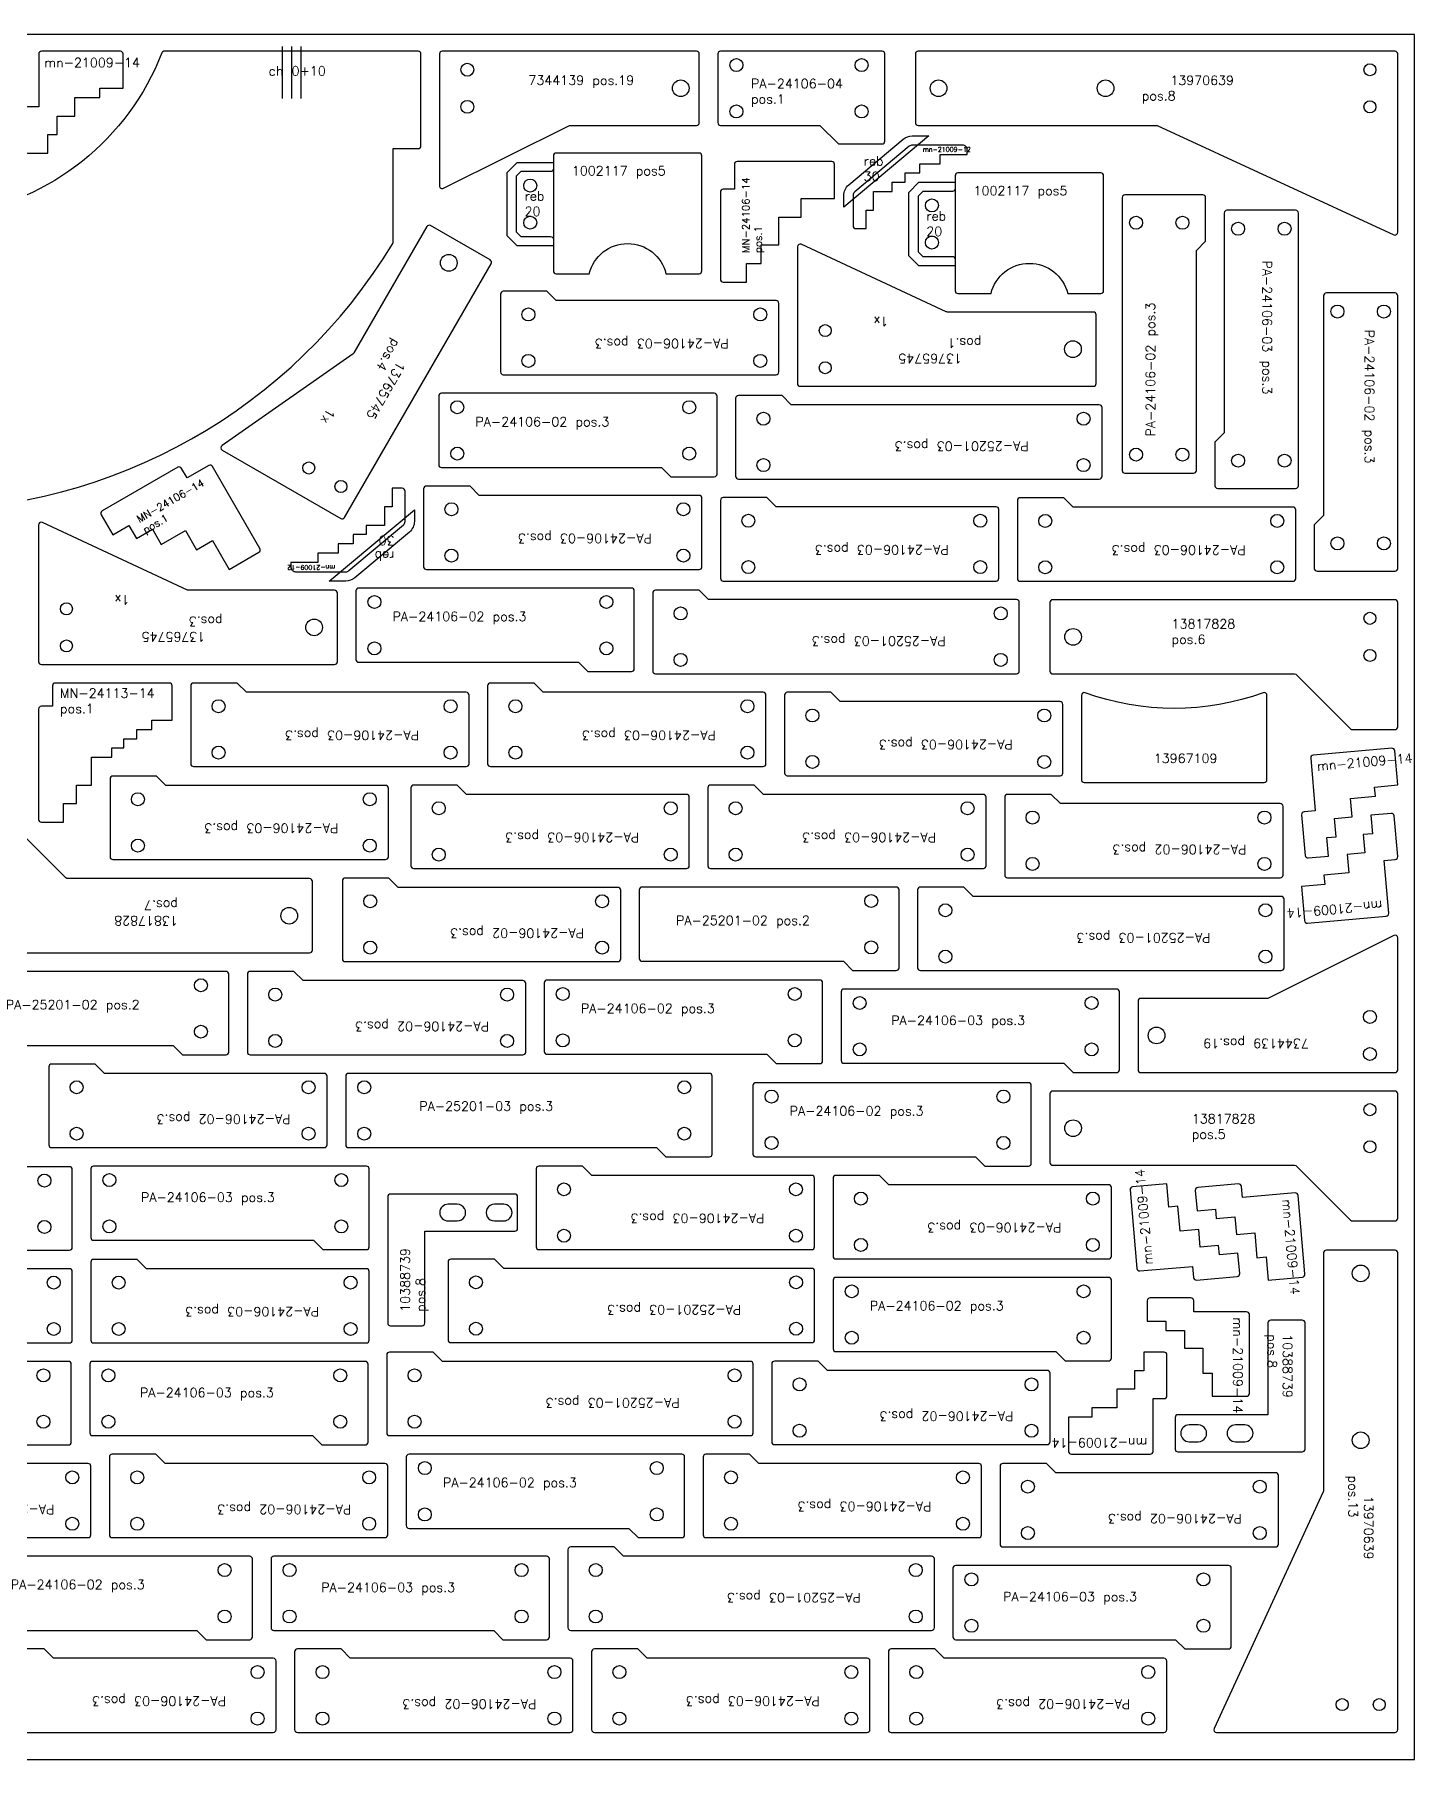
# Model space of a CAD drawing. Header units: millimetres. Extents: x 5250 to 7750, y -105 to 1860.
# Drawn here: x 6263 to 7750, y 0 to 1860 of the extents above; entities that cross this region are included whole.
import ezdxf

# ---------------------------------------------------------------- set-up
doc = ezdxf.new("R2010")
doc.units = ezdxf.units.MM
for name, color, linetype in [('1002117', 7, 'Continuous'), ('10388739v0', 7, 'Continuous'), ('13765745v0', 7, 'Continuous'), ('13817828', 7, 'Continuous'), ('13967109', 7, 'Continuous'), ('13970639v0', 7, 'Continuous'), ('7344139', 7, 'Continuous'), ('Chanfro', 7, 'Continuous'), ('MN-21009-12', 7, 'Continuous'), ('MN-21009-14', 7, 'Continuous'), ('MN-24106-14', 7, 'Continuous'), ('MN-24113-14', 7, 'Continuous'), ('PA-24106-02', 7, 'Continuous'), ('PA-24106-04', 7, 'Continuous'), ('PA-24106-06', 7, 'Continuous'), ('PA-25201-02', 7, 'Continuous'), ('PA-25201-03', 7, 'Continuous'), ('reb 30', 6, 'Continuous'), ('Rebaixo', 6, 'Continuous'), ('sheet', 24, 'Continuous'), ('Texto', 7, 'Continuous')]:
    doc.layers.add(name, color=color, linetype=linetype)
doc.styles.get("Standard").update_dxf_attribs({"font": 'txt.shx'})

msp = doc.modelspace()

# ---------------------------------------------------------------- linework, layer by layer
at = {"layer": '1002117', "color": 4}
for points in [[(6978.9, 1602.1, 0.414214), (6981.9, 1605.1), (6981.9, 1729.1, 0.414214), (6978.9, 1732.1), (6824.9, 1732.1, 0.414214), (6821.9, 1729.1), (6821.9, 1715.1, -0.414214), (6818.9, 1712.1), (6786.9, 1712.1), (6781.9, 1707.1), (6781.9, 1647.1), (6786.9, 1642.1), (6818.9, 1642.1, -0.414214), (6821.9, 1639.1), (6821.9, 1605.1, 0.414214), (6824.9, 1602.1), (6860.6, 1602.1, -0.786796), (6943.2, 1602.1)], [(7411.9, 1580.7, 0.414214), (7414.9, 1583.7), (7414.9, 1707.7, 0.414214), (7411.9, 1710.7), (7257.9, 1710.7, 0.414214), (7254.9, 1707.7), (7254.9, 1693.7, -0.414214), (7251.9, 1690.7), (7219.9, 1690.7), (7214.9, 1685.7), (7214.9, 1625.7), (7219.9, 1620.7), (7251.9, 1620.7, -0.414214), (7254.9, 1617.7), (7254.9, 1583.7, 0.414214), (7257.9, 1580.7), (7293.6, 1580.7, -0.786796), (7376.2, 1580.7)]]:
    msp.add_lwpolyline(points, format="xyb", close=True, dxfattribs=at)
for centre in [(6796.9, 1697.1), (7229.9, 1675.7), (6796.9, 1657.1), (7229.9, 1635.7)]:
    msp.add_circle(centre, 7, dxfattribs=at)
at = {"layer": '10388739v0', "color": 5}
for points in [[(6683.3, 470.7), (6683.3, 569.7), (6780.3, 569.7, 0.414214), (6783.3, 572.7), (6783.3, 606.7, 0.414214), (6780.3, 609.7), (6646.3, 609.7, 0.414214), (6643.3, 606.7), (6643.3, 470.7, 0.414214), (6646.3, 467.7), (6680.3, 467.7, 0.414214)], [(6718.3, 598.7), (6708.3, 598.7, 0.999965), (6708.3, 580.7), (6718.3, 580.7, 1.000035)], [(6768.3, 580.7, 0.999958), (6768.3, 598.7), (6758.3, 598.7, 1.000042), (6758.3, 580.7)], [(7592, 470.7), (7592, 371.7), (7495, 371.7, 0.414214), (7492, 368.7), (7492, 334.7, 0.414214), (7495, 331.7), (7629, 331.7, 0.414214), (7632, 334.7), (7632, 470.7, 0.414214), (7629, 473.7), (7595, 473.7, 0.414214)], [(7507, 360.7, 0.999975), (7507, 342.7), (7517, 342.7, 1.000025), (7517, 360.7)], [(7557, 342.7), (7567, 342.7, 0.999971), (7567, 360.7), (7557, 360.7, 0.999975)]]:
    msp.add_lwpolyline(points, format="xyb", close=True, dxfattribs=at)
at = {"layer": '13765745v0', "color": 5}
for points in [[(6689.5, 1653.9, 0.414214), (6685.4, 1652.8), (6606.7, 1516.6, -0.109518), (6605.9, 1515.6), (6464.8, 1416.8, 0.548619), (6465, 1411.8), (6592.6, 1338.1, 0.414214), (6596.7, 1339.2), (6754.7, 1612.8, 0.414214), (6753.6, 1616.9)], [(7406.9, 1557.7, 0.414214), (7403.9, 1560.7), (7246.5, 1560.7, -0.109518), (7245.3, 1561), (7089.1, 1633.8, 0.548619), (7084.9, 1631.1), (7084.9, 1483.7, 0.414214), (7087.9, 1480.7), (7403.9, 1480.7, 0.414214), (7406.9, 1483.7)], [(6589, 1257.7, 0.414214), (6586, 1260.7), (6428.7, 1260.7, -0.109518), (6427.4, 1261), (6271.3, 1333.8, 0.548619), (6267, 1331.1), (6267, 1183.7, 0.414214), (6270, 1180.7), (6586, 1180.7, 0.414214), (6589, 1183.7)]]:
    msp.add_lwpolyline(points, format="xyb", close=True, dxfattribs=at)
for centre, radius in [((6709.1, 1613.8), 9), ((7114.9, 1540.7), 6.5), ((7381.9, 1520.7), 9), ((7114.9, 1500.7), 6.5), ((6558.2, 1392.6), 6.5), ((6592.9, 1372.6), 6.5), ((6297, 1240.7), 6.5), ((6564, 1220.7), 9), ((6297, 1200.7), 6.5)]:
    msp.add_circle(centre, radius, dxfattribs=at)
at = {"layer": '13817828', "color": 5}
for points in [[(7620.8, 1170.5, -0.198912), (7622.9, 1169.6), (7681.1, 1111.3, 0.198912), (7683.2, 1110.5), (7729, 1110.5, 0.414214), (7732, 1113.5), (7732, 1247.5, 0.414214), (7729, 1250.5), (7360, 1250.5, 0.414214), (7357, 1247.5), (7357, 1173.5, 0.414214), (7360, 1170.5)], [(6298.4, 949.8, -0.198912), (6296.3, 950.7), (6238, 1008.9, 0.198912), (6235.9, 1009.8), (6190.1, 1009.8, 0.414214), (6187.1, 1006.8), (6187.1, 872.8, 0.414214), (6190.1, 869.8), (6559.1, 869.8, 0.414214), (6562.1, 872.8), (6562.1, 946.8, 0.414214), (6559.1, 949.8)], [(7620.8, 640.7, -0.198912), (7622.9, 639.8), (7681.1, 581.6, 0.198912), (7683.2, 580.7), (7729, 580.7, 0.414214), (7732, 583.7), (7732, 717.7, 0.414214), (7729, 720.7), (7360, 720.7, 0.414214), (7357, 717.7), (7357, 643.7, 0.414214), (7360, 640.7)]]:
    msp.add_lwpolyline(points, format="xyb", close=True, dxfattribs=at)
for centre, radius in [((7702, 1230.5), 6.5), ((7382, 1210.5), 9), ((7702, 1190.5), 6.5), ((6537.1, 909.8), 9), ((7702, 700.7), 6.5), ((7382, 680.7), 9), ((7702, 660.7), 6.5)]:
    msp.add_circle(centre, radius, dxfattribs=at)
at = {"layer": '13967109', "color": 5}
for points in [[(5602.1, 1737), (5629.1, 1737), (5629.1, 1636.4, 0.136464), (5629.6, 1634.8, 0.564815), (6648.7, 1634.8, 0.136464), (6649.1, 1636.4), (6649.1, 1737), (6676.1, 1737, 0.414214), (6679.1, 1740), (6679.1, 1839, 0.414214), (6676.1, 1842), (6402.7, 1842, 0.308866), (6399.9, 1840.1, -0.267561), (6181.7, 1665.3, 0.370211), (6179.1, 1662.3), (6179.1, 1572, -0.999999), (6099.1, 1572), (6099.1, 1662.3, 0.370211), (6096.6, 1665.3, -0.267561), (5878.3, 1840.1, 0.308866), (5875.5, 1842), (5602.1, 1842, 0.414214), (5599.1, 1839), (5599.1, 1740, 0.414214)], [(7391, 1056.5, 0.414214), (7394, 1053.5), (7588, 1053.5, 0.414214), (7591, 1056.5), (7591, 1147.4, 0.520816), (7587, 1150.3, -0.176731), (7395, 1150.3, 0.520816), (7391, 1147.4)]]:
    msp.add_lwpolyline(points, format="xyb", close=True, dxfattribs=at)
at = {"layer": '13970639v0', "color": 5}
for points in [[(7212, 1765, 0.414214), (7215, 1762), (7471.3, 1762, -0.108525), (7472.6, 1761.7), (7727.7, 1644, 0.547343), (7732, 1646.7), (7732, 1839, 0.414214), (7729, 1842), (7215, 1842, 0.414214), (7212, 1839)], [(7655, 549.2, 0.414214), (7652, 546.2), (7652, 289.9, -0.108525), (7651.7, 288.6), (7534, 33.5, 0.547343), (7536.7, 29.2), (7729, 29.2, 0.414214), (7732, 32.2), (7732, 546.2, 0.414214), (7729, 549.2)]]:
    msp.add_lwpolyline(points, format="xyb", close=True, dxfattribs=at)
for centre, radius in [((7702, 1822), 6.5), ((7237, 1802), 9), ((7417, 1802), 9), ((7702, 1782), 6.5), ((7692, 524.2), 9), ((7692, 344.2), 9), ((7672, 59.2), 6.5), ((7712, 59.2), 6.5)]:
    msp.add_circle(centre, radius, dxfattribs=at)
at = {"layer": '7344139', "color": 5}
for points in [[(6703.5, 1694.2), (6839.1, 1762), (6976.1, 1762, 0.414214), (6979.1, 1765), (6979.1, 1839, 0.414214), (6976.1, 1842), (6702.1, 1842, 0.414214), (6699.1, 1839), (6699.1, 1696.9, 0.557537)], [(7727.7, 888.6), (7592, 820.7), (7455, 820.7, 0.414214), (7452, 817.7), (7452, 743.7, 0.414214), (7455, 740.7), (7729, 740.7, 0.414214), (7732, 743.7), (7732, 885.9, 0.557537)]]:
    msp.add_lwpolyline(points, format="xyb", close=True, dxfattribs=at)
for centre, radius in [((6729.1, 1822), 7), ((6959.1, 1802), 9), ((6729.1, 1782), 7), ((7702, 800.7), 7), ((7472, 780.7), 9), ((7702, 760.7), 7)]:
    msp.add_circle(centre, radius, dxfattribs=at)
at = {"layer": 'Chanfro', "color": 5}
for p, q in [((6529.9, 1791), (6529.9, 1847)), ((6539.9, 1791), (6539.9, 1847)), ((6549.9, 1791), (6549.9, 1847))]:
    msp.add_line(p, q, dxfattribs=at)
at = {"layer": 'MN-21009-12', "color": 7}
for points in [[(7166.9, 1670.7), (7166.9, 1690.7), (7186.9, 1690.7), (7186.9, 1700.7), (7200.9, 1700.7), (7200.9, 1710.7), (7216.9, 1710.7), (7216.9, 1720.7), (7238.9, 1720.7), (7238.9, 1730.7), (7267.9, 1730.7), (7267.9, 1735.7, 0.414214), (7262.9, 1740.7), (7208.7, 1740.7, 0.176327), (7205.5, 1739.5), (7146.6, 1690.2, 0.221695), (7144.9, 1686.3), (7144.9, 1653.7, 0.414214), (7147.9, 1650.7), (7158.9, 1650.7), (7158.9, 1670.7)], [(6640, 1350.7), (6640, 1330.7), (6620, 1330.7), (6620, 1320.7), (6606, 1320.7), (6606, 1310.7), (6590, 1310.7), (6590, 1300.7), (6568, 1300.7), (6568, 1290.7), (6539, 1290.7), (6539, 1285.7, 0.414214), (6544, 1280.7), (6598.2, 1280.7, 0.176327), (6601.4, 1281.9), (6660.2, 1331.2, 0.221695), (6662, 1335), (6662, 1367.7, 0.414214), (6659, 1370.7), (6648, 1370.7), (6648, 1350.7)]]:
    msp.add_lwpolyline(points, format="xyb", close=True, dxfattribs=at)
at = {"layer": 'MN-21009-14', "color": 5}
for points in [[(6287.1, 1752), (6287.1, 1772), (6306.1, 1772), (6306.1, 1792), (6333.1, 1792), (6333.1, 1802), (6358.1, 1802), (6358.1, 1839, 0.414214), (6355.1, 1842), (6270.1, 1842, 0.414214), (6267.1, 1839), (6267.1, 1782), (6255.1, 1782, 0.414214), (6252.1, 1779), (6252.1, 1735, 0.414214), (6255.1, 1732), (6277.1, 1732), (6277.1, 1752)], [(7665.6, 994.8), (7663.8, 1014.8), (7682.8, 1016.4), (7681, 1036.3), (7707.9, 1038.7), (7707, 1048.6), (7732, 1050.8), (7728.7, 1087.7, 0.414214), (7725.5, 1090.4), (7640.8, 1083, 0.414214), (7638.1, 1079.8), (7643, 1023), (7631.1, 1021.9, 0.414214), (7628.3, 1018.7), (7632.2, 974.9, 0.414214), (7635.4, 972.1), (7657.3, 974), (7655.6, 994)], [(7694.7, 997.4), (7696.5, 977.5), (7677.5, 975.8), (7679.3, 955.9), (7652.4, 953.5), (7653.3, 943.6), (7628.3, 941.4), (7631.6, 904.5, 0.414214), (7634.8, 901.8), (7719.5, 909.2, 0.414214), (7722.2, 912.4), (7717.3, 969.2), (7729.2, 970.3, 0.414214), (7731.9, 973.5), (7728.1, 1017.4, 0.414214), (7724.9, 1020.1), (7703, 1018.2), (7704.7, 998.2)], [(7538.9, 554.2), (7519, 552.5), (7517.4, 571.4), (7497.4, 569.7), (7495.1, 596.6), (7485.1, 595.7), (7483, 620.6), (7446.1, 617.4, 0.414214), (7443.4, 614.2), (7450.7, 529.5, 0.414214), (7454, 526.8), (7510.8, 531.7), (7511.8, 519.8, 0.414214), (7515.1, 517), (7558.9, 520.9, 0.414214), (7561.6, 524.1), (7559.7, 546), (7539.8, 544.3)], [(7536.4, 583.4), (7556.3, 585.2), (7558, 566.2), (7577.9, 568), (7580.2, 541.1), (7590.2, 541.9), (7592.4, 517), (7629.2, 520.2, 0.414214), (7631.9, 523.5), (7624.6, 608.2, 0.414214), (7621.3, 610.9), (7564.5, 606), (7563.5, 617.9, 0.414214), (7560.2, 620.6), (7516.4, 616.8, 0.414214), (7513.7, 613.6), (7515.6, 591.6), (7535.5, 593.4)], [(7482, 462.7), (7502, 462.7), (7502, 443.7), (7522, 443.7), (7522, 416.7), (7532, 416.7), (7532, 391.7), (7569, 391.7, 0.414214), (7572, 394.7), (7572, 479.7, 0.414214), (7569, 482.7), (7512, 482.7), (7512, 494.7, 0.414214), (7509, 497.7), (7465, 497.7, 0.414214), (7462, 494.7), (7462, 472.7), (7482, 472.7)], [(7448.2, 419.2), (7448.2, 399.2), (7429.2, 399.2), (7429.2, 379.2), (7402.2, 379.2), (7402.2, 369.2), (7377.2, 369.2), (7377.2, 332.2, 0.414214), (7380.2, 329.2), (7465.2, 329.2, 0.414214), (7468.2, 332.2), (7468.2, 389.2), (7480.2, 389.2, 0.414214), (7483.2, 392.2), (7483.2, 436.2, 0.414214), (7480.2, 439.2), (7458.2, 439.2), (7458.2, 419.2)]]:
    msp.add_lwpolyline(points, format="xyb", close=True, dxfattribs=at)
at = {"layer": 'MN-24106-14', "color": 5}
for points in [[(7088.9, 1683.1), (7124.9, 1683.1), (7124.9, 1720.1, 0.414214), (7121.9, 1723.1), (7019.9, 1723.1, 0.414214), (7016.9, 1720.1), (7016.9, 1693.1), (7004.9, 1693.1, 0.414214), (7001.9, 1690.1), (7001.9, 1596.1, 0.414214), (7004.9, 1593.1), (7029.9, 1593.1), (7029.9, 1613.1), (7045.9, 1613.1), (7045.9, 1633.1), (7064.9, 1633.1), (7064.9, 1663.1), (7088.9, 1663.1)], [(6454.5, 1314.4), (6472.5, 1283.2), (6504.5, 1301.7, 0.414214), (6505.6, 1305.8), (6454.6, 1394.2, 0.414214), (6450.5, 1395.3), (6427.1, 1381.8), (6421.1, 1392.2, 0.414214), (6417, 1393.3), (6335.6, 1346.3, 0.414214), (6334.5, 1342.2), (6347, 1320.5), (6364.4, 1330.5), (6372.4, 1316.7), (6389.7, 1326.7), (6399.2, 1310.2), (6425.2, 1325.2), (6437.2, 1304.4)]]:
    msp.add_lwpolyline(points, format="xyb", close=True, dxfattribs=at)
at = {"layer": 'MN-24113-14', "color": 5}
msp.add_lwpolyline([(6282, 1157.7), (6282, 1135.7), (6270, 1135.7, 0.414214), (6267, 1132.7), (6267, 1013.7, 0.414214), (6270, 1010.7), (6294, 1010.7), (6294, 1030.7), (6308, 1030.7), (6308, 1050.7), (6324, 1050.7), (6324, 1080.7), (6346, 1080.7), (6346, 1090.7), (6359, 1090.7), (6359, 1100.7), (6373, 1100.7), (6373, 1110.7), (6389, 1110.7), (6389, 1120.7), (6411, 1120.7), (6411, 1157.7, 0.414214), (6408, 1160.7), (6285, 1160.7, 0.414214)], format="xyb", close=True, dxfattribs=at)
at = {"layer": 'PA-24106-02', "color": 5}
for points in [[(7514.9, 1627), (7524.9, 1637), (7524.9, 1684, 0.414214), (7521.9, 1687), (7437.9, 1687, 0.414214), (7434.9, 1684), (7434.9, 1390, 0.414214), (7437.9, 1387), (7511.9, 1387, 0.414214), (7514.9, 1390)], [(7652, 1341.3), (7642, 1331.3), (7642, 1284.3, 0.414214), (7645, 1281.3), (7729, 1281.3, 0.414214), (7732, 1284.3), (7732, 1578.3, 0.414214), (7729, 1581.3), (7655, 1581.3, 0.414214), (7652, 1578.3)], [(6938.3, 1393.1), (6948.3, 1383.1), (6995.3, 1383.1, 0.414214), (6998.3, 1386.1), (6998.3, 1470.1, 0.414214), (6995.3, 1473.1), (6701.3, 1473.1, 0.414214), (6698.3, 1470.1), (6698.3, 1396.1, 0.414214), (6701.3, 1393.1)], [(6849, 1183.1), (6859, 1173.1), (6906, 1173.1, 0.414214), (6909, 1176.1), (6909, 1260.1, 0.414214), (6906, 1263.1), (6612, 1263.1, 0.414214), (6609, 1260.1), (6609, 1186.1, 0.414214), (6612, 1183.1)], [(7368.3, 1030.7), (7358.3, 1040.7), (7311.3, 1040.7, 0.414214), (7308.3, 1037.7), (7308.3, 953.7, 0.414214), (7311.3, 950.7), (7605.3, 950.7, 0.414214), (7608.3, 953.7), (7608.3, 1027.7, 0.414214), (7605.3, 1030.7)], [(6654.4, 940.4), (6644.4, 950.4), (6597.4, 950.4, 0.414214), (6594.4, 947.4), (6594.4, 863.4, 0.414214), (6597.4, 860.4), (6891.4, 860.4, 0.414214), (6894.4, 863.4), (6894.4, 937.4, 0.414214), (6891.4, 940.4)], [(6552, 839.8), (6542, 849.8), (6495, 849.8, 0.414214), (6492, 846.8), (6492, 762.8, 0.414214), (6495, 759.8), (6789, 759.8, 0.414214), (6792, 762.8), (6792, 836.8, 0.414214), (6789, 839.8)], [(7052, 760.4), (7062, 750.4), (7109, 750.4, 0.414214), (7112, 753.4), (7112, 837.4, 0.414214), (7109, 840.4), (6815, 840.4, 0.414214), (6812, 837.4), (6812, 763.4, 0.414214), (6815, 760.4)], [(6338, 739.8), (6328, 749.8), (6281, 749.8, 0.414214), (6278, 746.8), (6278, 662.8, 0.414214), (6281, 659.8), (6575, 659.8, 0.414214), (6578, 662.8), (6578, 736.8, 0.414214), (6575, 739.8)], [(7277, 649.8), (7287, 639.8), (7334, 639.8, 0.414214), (7337, 642.8), (7337, 726.8, 0.414214), (7334, 729.8), (7040, 729.8, 0.414214), (7037, 726.8), (7037, 652.8, 0.414214), (7040, 649.8)], [(7363.4, 439.8), (7373.4, 429.8), (7420.4, 429.8, 0.414214), (7423.4, 432.8), (7423.4, 516.8, 0.414214), (7420.4, 519.8), (7126.4, 519.8, 0.414214), (7123.4, 516.8), (7123.4, 442.8, 0.414214), (7126.4, 439.8)], [(7117.2, 419.5), (7107.2, 429.5), (7060.2, 429.5, 0.414214), (7057.2, 426.5), (7057.2, 342.5, 0.414214), (7060.2, 339.5), (7354.2, 339.5, 0.414214), (7357.2, 342.5), (7357.2, 416.5, 0.414214), (7354.2, 419.5)], [(6083.3, 319.2), (6073.3, 329.2), (6026.3, 329.2, 0.414214), (6023.3, 326.2), (6023.3, 242.2, 0.414214), (6026.3, 239.2), (6320.3, 239.2, 0.414214), (6323.3, 242.2), (6323.3, 316.2, 0.414214), (6320.3, 319.2)], [(6403.3, 319.2), (6393.3, 329.2), (6346.3, 329.2, 0.414214), (6343.3, 326.2), (6343.3, 242.2, 0.414214), (6346.3, 239.2), (6640.3, 239.2, 0.414214), (6643.3, 242.2), (6643.3, 316.2, 0.414214), (6640.3, 319.2)], [(6903.3, 249.2), (6913.3, 239.2), (6960.3, 239.2, 0.414214), (6963.3, 242.2), (6963.3, 326.2, 0.414214), (6960.3, 329.2), (6666.3, 329.2, 0.414214), (6663.3, 326.2), (6663.3, 252.2, 0.414214), (6666.3, 249.2)], [(7363.3, 309.2), (7353.3, 319.2), (7306.3, 319.2, 0.414214), (7303.3, 316.2), (7303.3, 232.2, 0.414214), (7306.3, 229.2), (7600.3, 229.2, 0.414214), (7603.3, 232.2), (7603.3, 306.2, 0.414214), (7600.3, 309.2)], [(6437.5, 139.2), (6447.5, 129.2), (6494.5, 129.2, 0.414214), (6497.5, 132.2), (6497.5, 216.2, 0.414214), (6494.5, 219.2), (6200.5, 219.2, 0.414214), (6197.5, 216.2), (6197.5, 142.2, 0.414214), (6200.5, 139.2)], [(6603, 109.2), (6593, 119.2), (6546, 119.2, 0.414214), (6543, 116.2), (6543, 32.2, 0.414214), (6546, 29.2), (6840, 29.2, 0.414214), (6843, 32.2), (6843, 106.2, 0.414214), (6840, 109.2)], [(7243, 109.2), (7233, 119.2), (7186, 119.2, 0.414214), (7183, 116.2), (7183, 32.2, 0.414214), (7186, 29.2), (7480, 29.2, 0.414214), (7483, 32.2), (7483, 106.2, 0.414214), (7480, 109.2)]]:
    msp.add_lwpolyline(points, format="xyb", close=True, dxfattribs=at)
for centre in [(7449.9, 1657), (7499.9, 1657), (7667, 1561.3), (7717, 1561.3), (6718.3, 1458.1), (6968.3, 1458.1), (6718.3, 1408.1), (6968.3, 1408.1), (7449.9, 1407), (7499.9, 1407), (7667, 1311.3), (7717, 1311.3), (6629, 1248.1), (6879, 1248.1), (6629, 1198.1), (6879, 1198.1), (7338.3, 1015.7), (7588.3, 1015.7), (7338.3, 965.7), (7588.3, 965.7), (6624.4, 925.4), (6874.4, 925.4), (6624.4, 875.4), (6874.4, 875.4), (6522, 824.8), (6772, 824.8), (6832, 825.4), (7082, 825.4), (6522, 774.8), (6772, 774.8), (6832, 775.4), (7082, 775.4), (6308, 724.8), (6558, 724.8), (7057, 714.8), (7307, 714.8), (6308, 674.8), (6558, 674.8), (7057, 664.8), (7307, 664.8), (7143.4, 504.8), (7393.4, 504.8), (7143.4, 454.8), (7393.4, 454.8), (7087.2, 404.5), (7337.2, 404.5), (7087.2, 354.5), (7337.2, 354.5), (6683.3, 314.2), (6933.3, 314.2), (6303.3, 304.2), (6373.3, 304.2), (6623.3, 304.2), (7333.3, 294.2), (7583.3, 294.2), (6303.3, 254.2), (6373.3, 254.2), (6623.3, 254.2), (6683.3, 264.2), (6933.3, 264.2), (7333.3, 244.2), (7583.3, 244.2), (6467.5, 204.2), (6467.5, 154.2), (6573, 94.2), (6823, 94.2), (7213, 94.2), (7463, 94.2), (6573, 44.2), (6823, 44.2), (7213, 44.2), (7463, 44.2)]:
    msp.add_circle(centre, 7, dxfattribs=at)
at = {"layer": 'PA-24106-04', "color": 5}
msp.add_lwpolyline([(7109.1, 1762), (7129.1, 1742), (7176.1, 1742, 0.414214), (7179.1, 1745), (7179.1, 1839, 0.414214), (7176.1, 1842), (7002.1, 1842, 0.414214), (6999.1, 1839), (6999.1, 1765, 0.414214), (7002.1, 1762)], format="xyb", close=True, dxfattribs=at)
for centre in [(7019.1, 1827), (7154.1, 1827), (7019.1, 1777), (7154.1, 1777)]:
    msp.add_circle(centre, 7, dxfattribs=at)
at = {"layer": 'PA-24106-06', "color": 5}
for points in [[(7544.9, 1430.5), (7534.9, 1420.5), (7534.9, 1373.5, 0.414214), (7537.9, 1370.5), (7621.9, 1370.5, 0.414214), (7624.9, 1373.5), (7624.9, 1667.5, 0.414214), (7621.9, 1670.5), (7547.9, 1670.5, 0.414214), (7544.9, 1667.5)], [(6824.9, 1573.1), (6814.9, 1583.1), (6767.9, 1583.1, 0.414214), (6764.9, 1580.1), (6764.9, 1496.1, 0.414214), (6767.9, 1493.1), (7061.9, 1493.1, 0.414214), (7064.9, 1496.1), (7064.9, 1570.1, 0.414214), (7061.9, 1573.1)], [(6742, 1363.1), (6732, 1373.1), (6685, 1373.1, 0.414214), (6682, 1370.1), (6682, 1286.1, 0.414214), (6685, 1283.1), (6979, 1283.1, 0.414214), (6982, 1286.1), (6982, 1360.1, 0.414214), (6979, 1363.1)], [(7062, 1350.7), (7052, 1360.7), (7005, 1360.7, 0.414214), (7002, 1357.7), (7002, 1273.7, 0.414214), (7005, 1270.7), (7299, 1270.7, 0.414214), (7302, 1273.7), (7302, 1347.7, 0.414214), (7299, 1350.7)], [(7382, 1350.5), (7372, 1360.5), (7325, 1360.5, 0.414214), (7322, 1357.5), (7322, 1273.5, 0.414214), (7325, 1270.5), (7619, 1270.5, 0.414214), (7622, 1273.5), (7622, 1347.5, 0.414214), (7619, 1350.5)], [(6491, 1150.7), (6481, 1160.7), (6434, 1160.7, 0.414214), (6431, 1157.7), (6431, 1073.7, 0.414214), (6434, 1070.7), (6728, 1070.7, 0.414214), (6731, 1073.7), (6731, 1147.7, 0.414214), (6728, 1150.7)], [(6811, 1150.7), (6801, 1160.7), (6754, 1160.7, 0.414214), (6751, 1157.7), (6751, 1073.7, 0.414214), (6754, 1070.7), (7048, 1070.7, 0.414214), (7051, 1073.7), (7051, 1147.7, 0.414214), (7048, 1150.7)], [(7131, 1140.7), (7121, 1150.7), (7074, 1150.7, 0.414214), (7071, 1147.7), (7071, 1063.7, 0.414214), (7074, 1060.7), (7368, 1060.7, 0.414214), (7371, 1063.7), (7371, 1137.7, 0.414214), (7368, 1140.7)], [(6404, 1050.4), (6394, 1060.4), (6347, 1060.4, 0.414214), (6344, 1057.4), (6344, 973.4, 0.414214), (6347, 970.4), (6641, 970.4, 0.414214), (6644, 973.4), (6644, 1047.4, 0.414214), (6641, 1050.4)], [(6728.3, 1040.7), (6718.3, 1050.7), (6671.3, 1050.7, 0.414214), (6668.3, 1047.7), (6668.3, 963.7, 0.414214), (6671.3, 960.7), (6965.3, 960.7, 0.414214), (6968.3, 963.7), (6968.3, 1037.7, 0.414214), (6965.3, 1040.7)], [(7048.3, 1040.7), (7038.3, 1050.7), (6991.3, 1050.7, 0.414214), (6988.3, 1047.7), (6988.3, 963.7, 0.414214), (6991.3, 960.7), (7285.3, 960.7, 0.414214), (7288.3, 963.7), (7288.3, 1037.7, 0.414214), (7285.3, 1040.7)], [(7372, 750.7), (7382, 740.7), (7429, 740.7, 0.414214), (7432, 743.7), (7432, 827.7, 0.414214), (7429, 830.7), (7135, 830.7, 0.414214), (7132, 827.7), (7132, 753.7, 0.414214), (7135, 750.7)], [(6243.3, 559.2), (6253.3, 549.2), (6300.3, 549.2, 0.414214), (6303.3, 552.2), (6303.3, 636.2, 0.414214), (6300.3, 639.2), (6006.3, 639.2, 0.414214), (6003.3, 636.2), (6003.3, 562.2, 0.414214), (6006.3, 559.2)], [(6563.3, 559.8), (6573.3, 549.8), (6620.3, 549.8, 0.414214), (6623.3, 552.8), (6623.3, 636.8, 0.414214), (6620.3, 639.8), (6326.3, 639.8, 0.414214), (6323.3, 636.8), (6323.3, 562.8, 0.414214), (6326.3, 559.8)], [(6863.3, 629.8), (6853.3, 639.8), (6806.3, 639.8, 0.414214), (6803.3, 636.8), (6803.3, 552.8, 0.414214), (6806.3, 549.8), (7100.3, 549.8, 0.414214), (7103.3, 552.8), (7103.3, 626.8, 0.414214), (7100.3, 629.8)], [(7183.3, 619.8), (7173.3, 629.8), (7126.3, 629.8, 0.414214), (7123.3, 626.8), (7123.3, 542.8, 0.414214), (7126.3, 539.8), (7420.3, 539.8, 0.414214), (7423.3, 542.8), (7423.3, 616.8, 0.414214), (7420.3, 619.8)], [(6063.3, 529.2), (6053.3, 539.2), (6006.3, 539.2, 0.414214), (6003.3, 536.2), (6003.3, 452.2, 0.414214), (6006.3, 449.2), (6300.3, 449.2, 0.414214), (6303.3, 452.2), (6303.3, 526.2, 0.414214), (6300.3, 529.2)], [(6383.3, 529.2), (6373.3, 539.2), (6326.3, 539.2, 0.414214), (6323.3, 536.2), (6323.3, 452.2, 0.414214), (6326.3, 449.2), (6620.3, 449.2, 0.414214), (6623.3, 452.2), (6623.3, 526.2, 0.414214), (6620.3, 529.2)], [(6242.2, 349.2), (6252.2, 339.2), (6299.2, 339.2, 0.414214), (6302.2, 342.2), (6302.2, 426.2, 0.414214), (6299.2, 429.2), (6005.2, 429.2, 0.414214), (6002.2, 426.2), (6002.2, 352.2, 0.414214), (6005.2, 349.2)], [(6562.2, 349.2), (6572.2, 339.2), (6619.2, 339.2, 0.414214), (6622.2, 342.2), (6622.2, 426.2, 0.414214), (6619.2, 429.2), (6325.2, 429.2, 0.414214), (6322.2, 426.2), (6322.2, 352.2, 0.414214), (6325.2, 349.2)], [(7043.3, 319.2), (7033.3, 329.2), (6986.3, 329.2, 0.414214), (6983.3, 326.2), (6983.3, 242.2, 0.414214), (6986.3, 239.2), (7280.3, 239.2, 0.414214), (7283.3, 242.2), (7283.3, 316.2, 0.414214), (7280.3, 319.2)], [(6757.5, 139.2), (6767.5, 129.2), (6814.5, 129.2, 0.414214), (6817.5, 132.2), (6817.5, 216.2, 0.414214), (6814.5, 219.2), (6520.5, 219.2, 0.414214), (6517.5, 216.2), (6517.5, 142.2, 0.414214), (6520.5, 139.2)], [(7492.5, 129.2), (7502.5, 119.2), (7549.5, 119.2, 0.414214), (7552.5, 122.2), (7552.5, 206.2, 0.414214), (7549.5, 209.2), (7255.5, 209.2, 0.414214), (7252.5, 206.2), (7252.5, 132.2, 0.414214), (7255.5, 129.2)], [(6283, 109.2), (6273, 119.2), (6226, 119.2, 0.414214), (6223, 116.2), (6223, 32.2, 0.414214), (6226, 29.2), (6520, 29.2, 0.414214), (6523, 32.2), (6523, 106.2, 0.414214), (6520, 109.2)], [(6923, 109.2), (6913, 119.2), (6866, 119.2, 0.414214), (6863, 116.2), (6863, 32.2, 0.414214), (6866, 29.2), (7160, 29.2, 0.414214), (7163, 32.2), (7163, 106.2, 0.414214), (7160, 109.2)]]:
    msp.add_lwpolyline(points, format="xyb", close=True, dxfattribs=at)
for centre in [(7559.9, 1650.5), (7609.9, 1650.5), (6794.9, 1558.1), (7044.9, 1558.1), (6794.9, 1508.1), (7044.9, 1508.1), (7559.9, 1400.5), (7609.9, 1400.5), (6712, 1348.1), (6962, 1348.1), (7032, 1335.7), (7282, 1335.7), (7352, 1335.5), (7602, 1335.5), (6712, 1298.1), (6962, 1298.1), (7032, 1285.7), (7282, 1285.7), (7352, 1285.5), (7602, 1285.5), (6461, 1135.7), (6711, 1135.7), (6781, 1135.7), (7031, 1135.7), (7101, 1125.7), (7351, 1125.7), (6461, 1085.7), (6711, 1085.7), (6781, 1085.7), (7031, 1085.7), (7101, 1075.7), (7351, 1075.7), (6374, 1035.4), (6624, 1035.4), (6698.3, 1025.7), (6948.3, 1025.7), (7018.3, 1025.7), (7268.3, 1025.7), (6374, 985.4), (6624, 985.4), (6698.3, 975.7), (6948.3, 975.7), (7018.3, 975.7), (7268.3, 975.7), (7152, 815.7), (7402, 815.7), (7152, 765.7), (7402, 765.7), (6273.3, 624.2), (6343.3, 624.8), (6593.3, 624.8), (6833.3, 614.8), (7083.3, 614.8), (7153.3, 604.8), (7403.3, 604.8), (6273.3, 574.2), (6343.3, 574.8), (6593.3, 574.8), (6833.3, 564.8), (7083.3, 564.8), (7153.3, 554.8), (7403.3, 554.8), (6283.3, 514.2), (6353.3, 514.2), (6603.3, 514.2), (6283.3, 464.2), (6353.3, 464.2), (6603.3, 464.2), (6272.2, 414.2), (6342.2, 414.2), (6592.2, 414.2), (6272.2, 364.2), (6342.2, 364.2), (6592.2, 364.2), (7013.3, 304.2), (7263.3, 304.2), (7013.3, 254.2), (7263.3, 254.2), (6537.5, 204.2), (6787.5, 204.2), (7272.5, 194.2), (7522.5, 194.2), (6537.5, 154.2), (6787.5, 154.2), (7272.5, 144.2), (7522.5, 144.2), (6503, 94.2), (6893, 94.2), (7143, 94.2), (6503, 44.2), (6893, 44.2), (7143, 44.2)]:
    msp.add_circle(centre, 7, dxfattribs=at)
at = {"layer": 'PA-25201-02', "color": 5}
for points in [[(6914.4, 863.7, 0.414214), (6917.4, 860.7), (7134.4, 860.7), (7144.4, 850.7), (7191.4, 850.7, 0.414214), (7194.4, 853.7), (7194.4, 937.7, 0.414214), (7191.4, 940.7), (6917.4, 940.7, 0.414214), (6914.4, 937.7)], [(6192, 772.8, 0.414214), (6195, 769.8), (6412, 769.8), (6422, 759.8), (6469, 759.8, 0.414214), (6472, 762.8), (6472, 846.8, 0.414214), (6469, 849.8), (6195, 849.8, 0.414214), (6192, 846.8)]]:
    msp.add_lwpolyline(points, format="xyb", close=True, dxfattribs=at)
for centre in [(7164.4, 925.7), (7164.4, 875.7), (6442, 834.8), (6442, 784.8)]:
    msp.add_circle(centre, 7, dxfattribs=at)
at = {"layer": 'PA-25201-03', "color": 5}
for points in [[(7078.3, 1460.7), (7068.3, 1470.7), (7021.3, 1470.7, 0.414214), (7018.3, 1467.7), (7018.3, 1383.7, 0.414214), (7021.3, 1380.7), (7410.3, 1380.7, 0.414214), (7413.3, 1383.7), (7413.3, 1457.7, 0.414214), (7410.3, 1460.7)], [(6989, 1250.7), (6979, 1260.7), (6932, 1260.7, 0.414214), (6929, 1257.7), (6929, 1173.7, 0.414214), (6932, 1170.7), (7321, 1170.7, 0.414214), (7324, 1173.7), (7324, 1247.7, 0.414214), (7321, 1250.7)], [(7274.4, 930.7), (7264.4, 940.7), (7217.4, 940.7, 0.414214), (7214.4, 937.7), (7214.4, 853.7, 0.414214), (7217.4, 850.7), (7606.4, 850.7, 0.414214), (7609.4, 853.7), (7609.4, 927.7, 0.414214), (7606.4, 930.7)], [(6933, 659.8), (6943, 649.8), (6990, 649.8, 0.414214), (6993, 652.8), (6993, 736.8, 0.414214), (6990, 739.8), (6601, 739.8, 0.414214), (6598, 736.8), (6598, 662.8, 0.414214), (6601, 659.8)], [(6768.4, 529.5), (6758.4, 539.5), (6711.4, 539.5, 0.414214), (6708.4, 536.5), (6708.4, 452.5, 0.414214), (6711.4, 449.5), (7100.4, 449.5, 0.414214), (7103.4, 452.5), (7103.4, 526.5, 0.414214), (7100.4, 529.5)], [(6702.2, 429.2), (6692.2, 439.2), (6645.2, 439.2, 0.414214), (6642.2, 436.2), (6642.2, 352.2, 0.414214), (6645.2, 349.2), (7034.2, 349.2, 0.414214), (7037.2, 352.2), (7037.2, 426.2, 0.414214), (7034.2, 429.2)], [(6897.5, 219.2), (6887.5, 229.2), (6840.5, 229.2, 0.414214), (6837.5, 226.2), (6837.5, 142.2, 0.414214), (6840.5, 139.2), (7229.5, 139.2, 0.414214), (7232.5, 142.2), (7232.5, 216.2, 0.414214), (7229.5, 219.2)]]:
    msp.add_lwpolyline(points, format="xyb", close=True, dxfattribs=at)
for centre in [(7048.3, 1445.7), (7393.3, 1445.7), (7048.3, 1395.7), (7393.3, 1395.7), (6959, 1235.7), (7304, 1235.7), (6959, 1185.7), (7304, 1185.7), (7244.4, 915.7), (7589.4, 915.7), (7244.4, 865.7), (7589.4, 865.7), (6618, 724.8), (6963, 724.8), (6618, 674.8), (6963, 674.8), (6738.4, 514.5), (7083.4, 514.5), (6738.4, 464.5), (7083.4, 464.5), (6672.2, 414.2), (7017.2, 414.2), (6672.2, 364.2), (7017.2, 364.2), (6867.5, 204.2), (7212.5, 204.2), (6867.5, 154.2), (7212.5, 154.2)]:
    msp.add_circle(centre, 7, dxfattribs=at)
at = {"layer": 'reb 30', "color": 7}
for points in [[(7134.9, 1673.7), (7134.9, 1686.3, -0.221695), (7140.2, 1697.8), (7199, 1747.2, -0.176327), (7208.7, 1750.7), (7226.6, 1750.7)], [(6672, 1347.6), (6672, 1335, -0.221695), (6666.6, 1323.5), (6607.8, 1274.2, -0.176327), (6598.2, 1270.7), (6580.3, 1270.7)]]:
    msp.add_lwpolyline(points, format="xyb", close=True, dxfattribs=at)
at = {"layer": 'Rebaixo', "color": 4}
for points in [[(6821.9, 1632.1), (6782.7, 1632.1), (6771.9, 1643), (6771.9, 1711.3), (6782.7, 1722.1), (6821.9, 1722.1)], [(7254.9, 1610.7), (7215.7, 1610.7), (7204.9, 1621.5), (7204.9, 1689.8), (7215.7, 1700.7), (7254.9, 1700.7)]]:
    msp.add_lwpolyline(points, close=True, dxfattribs=at)
at = {"layer": 'sheet', "color": 7}
msp.add_lwpolyline([(5250, 0), (7750, 0), (7750, 1860), (5250, 1860)], close=True, dxfattribs=at)

# ---------------------------------------------------------------- texts
at = {"layer": 'Chanfro', "color": 5}
msp.add_text('ch 0+10', height=10, dxfattribs=at).set_placement((6514.9, 1815.7))
at = {"layer": 'reb 30', "color": 7, "insert": (7156.3, 1728.7), "char_height": 10, "attachment_point": 1}
msp.add_mtext_dynamic_manual_height_columns('reb 30', width=43.323, gutter_width=12.5, heights=[0], dxfattribs=at)
at = {"layer": 'reb 30', "color": 7, "insert": (6650.6, 1292.6), "char_height": 10, "attachment_point": 1, "rotation": 180}
msp.add_mtext_dynamic_manual_height_columns('reb 30', width=43.323, gutter_width=12.5, heights=[0], dxfattribs=at)
at = {"layer": 'Rebaixo', "color": 4, "char_height": 10, "attachment_point": 1}
for insert in [(6790.8, 1690.9), (7223.8, 1669.4)]:
    msp.add_mtext_dynamic_manual_height_columns('reb\\P20', width=33.653, gutter_width=12.5, heights=[0], dxfattribs=dict(at, insert=insert))
at = {"layer": 'Texto', "color": 5, "char_height": 10, "attachment_point": 1}
for s, insert, width in [('mn-21009-14', (6273, 1834.7), 73.077), ('7344139 pos.19', (6795, 1815.7), 113.695), ('PA-24106-04 pos.1', (7034.9, 1812.1), 110.243), ('{\\W3.451951; }13970639 pos.8', (7456.1, 1815.6), 124.873), ('PA-24106-02 pos.3', (6737.8, 1447.5), 196.507), ('PA-24106-02 pos.3', (6648.5, 1237.5), 196.507), ('13817828\\Ppos.6', (7488.2, 1229.5), 148.052), ('MN-24113-14 pos.1', (6290.1, 1154.8), 107.083), ('13967109', (7469, 1084.5), 333.596), ('PA-25201-02 pos.2', (6954, 909.8), 196.144), ('PA-25201-02 pos.2', (6231.6, 818.9), 196.144), ('PA-24106-02 pos.3', (6851.5, 814.9), 196.507), ('PA-24106-03 pos.3', (7186, 802), 219.476), ('PA-25201-03 pos.3', (6677.3, 709.5), 197.77), ('PA-24106-02 pos.3', (7076.5, 704.3), 196.507), ('13817828\\Ppos.5', (7510, 695.9), 148.052), ('PA-24106-03 pos.3', (6377.3, 611.2), 219.476), ('PA-24106-02 pos.3', (7162.9, 494.3), 196.507), ('PA-24106-03 pos.3', (6376.2, 400.6), 219.476), ('PA-24106-02 pos.3', (6702.8, 303.7), 196.507), ('PA-24106-02 pos.3', (6237, 193.7), 196.507), ('PA-24106-03 pos.3', (6571.6, 190.6), 219.476), ('PA-24106-03 pos.3', (7306.6, 180.6), 219.476)]:
    msp.add_mtext(s, dxfattribs=dict(at, insert=insert, width=width))
at = {"layer": 'Texto', "color": 7, "insert": (7220.1, 1738.6), "char_height": 5, "width": 130.669, "attachment_point": 1}
msp.add_mtext('mn-21009-12', dxfattribs=at)
at = {"layer": 'Texto', "color": 4, "char_height": 10, "width": 126.181, "attachment_point": 1}
for insert in [(6841.8, 1718.1), (7274.8, 1696.6)]:
    msp.add_mtext('1002117 pos5', dxfattribs=dict(at, insert=insert))
at = {"layer": 'Texto', "color": 5, "attachment_point": 1}
for s, insert, char_height, width, rotation in [('MN-24106-14 pos.1', (7025.2, 1624.3), 8, 98.807, 90), ('PA-24106-03 pos.3', (7596.2, 1616.4), 10, 219.476, 270), ('PA-24106-02 pos.3', (7460.4, 1426.5), 10, 196.507, 90), ('{\\W3.46029; }1x', (7182.8, 1545.6), 10, 39.992, 180), ('{\\W2.093042; }13765745 pos.4', (6672.1, 1519.5), 10, 114.263, 240), ('PA-24106-03 pos.3', (7010.8, 1521.7), 10, 219.476, 180), ('{\\W2.336452; }13765745 pos.1', (7283.1, 1505.6), 10, 114.263, 180), ('PA-24106-02 pos.3', (7706.5, 1541.8), 10, 196.507, 270), ('{\\W3.46029; }1x', (6587.3, 1452.6), 10, 39.992, 240), ('PA-25201-03 pos.3', (7334.1, 1411), 10, 197.77, 180), ('MN-24106-14 pos.1', (6371.7, 1340.2), 8, 98.807, 30), ('PA-24106-03 pos.3', (6928, 1311.7), 10, 219.476, 180), ('PA-24106-03 pos.3', (7248, 1299.3), 10, 219.476, 180), ('PA-24106-03 pos.3', (7568, 1299.1), 10, 219.476, 180), ('{\\W3.46029; }1x', (6364.9, 1245.5), 10, 39.992, 180), ('{\\W2.08777; }13765745 pos.3', (6465.3, 1205.5), 10, 114.263, 180), ('PA-25201-03 pos.3', (7244.7, 1201), 10, 197.77, 180), ('PA-24106-03 pos.3', (6677, 1099.3), 10, 219.476, 180), ('PA-24106-03 pos.3', (6997, 1099.3), 10, 219.476, 180), ('PA-24106-03 pos.3', (7317, 1089.3), 10, 219.476, 180), ('mn-21009-14', (7644.4, 1076), 10, 73.077, 4.9805), ('PA-24106-03 pos.3', (6590, 999.1), 10, 219.476, 180), ('PA-24106-03 pos.3', (6914.3, 989.3), 10, 219.476, 180), ('PA-24106-03 pos.3', (7234.3, 989.3), 10, 219.476, 180), ('PA-24106-02 pos.3', (7568.8, 976.2), 10, 196.507, 180), ('13817828\\Ppos.7', (6417.1, 899.4), 10, 148.052, 180), ('mn-21009-14', (7715.9, 916.2), 10, 73.077, 184.9805), ('PA-24106-02 pos.3', (6854.9, 885.9), 10, 196.507, 180), ('PA-25201-03 pos.3', (7530.1, 881), 10, 197.77, 180), ('PA-24106-02 pos.3', (6752.5, 785.4), 10, 196.507, 180), ('7344139 pos.19', (7636.2, 767.1), 10, 113.695, 180), ('PA-24106-02 pos.3', (6538.5, 685.4), 10, 196.507, 180), ('mn-21009-14', (7457.8, 533.1), 10, 73.077, 94.9805), ('mn-21009-14', (7617.5, 604.6), 10, 73.077, 274.9805), ('PA-24106-03 pos.3', (7049.3, 578.5), 10, 219.476, 180), ('PA-24106-03 pos.3', (7369.3, 568.5), 10, 219.476, 180), ('10388739 pos.8', (6657.1, 482.8), 10, 102.664, 90), ('PA-24106-03 pos.3', (6569.3, 477.9), 10, 219.476, 180), ('PA-25201-03 pos.3', (7024.2, 479.9), 10, 197.77, 180), ('mn-21009-14', (7564.7, 476.7), 10, 73.077, 270), ('10388739 pos.8', (7618.2, 458.5), 10, 102.664, 270), ('PA-25201-03 pos.3', (6957.9, 379.5), 10, 197.77, 180), ('PA-24106-02 pos.3', (7317.7, 365.1), 10, 196.507, 180), ('mn-21009-14', (7462.2, 336.5), 10, 73.077, 180), ('{\\W2.453708; }13970639 pos.13', (7705.6, 306.1), 10, 124.873, 270), ('PA-24106-03 pos.3', (7229.3, 267.9), 10, 219.476, 180), ('PA-24106-02 pos.3', (6283.9, 264.7), 10, 196.507, 180), ('PA-24106-02 pos.3', (6603.9, 264.7), 10, 196.507, 180), ('PA-24106-02 pos.3', (7563.9, 254.7), 10, 196.507, 180), ('PA-25201-03 pos.3', (7153.3, 169.5), 10, 197.77, 180), ('PA-24106-03 pos.3', (6469, 57.9), 10, 219.476, 180), ('PA-24106-02 pos.3', (6803.5, 54.7), 10, 196.507, 180), ('PA-24106-03 pos.3', (7109, 57.9), 10, 219.476, 180), ('PA-24106-02 pos.3', (7443.5, 54.7), 10, 196.507, 180)]:
    msp.add_mtext(s, dxfattribs=dict(at, insert=insert, char_height=char_height, width=width, rotation=rotation))
at = {"layer": 'Texto', "color": 7, "insert": (6586.7, 1282.8), "char_height": 5, "width": 130.669, "attachment_point": 1, "rotation": 180}
msp.add_mtext('mn-21009-12', dxfattribs=at)

doc.saveas('drawing.dxf')
